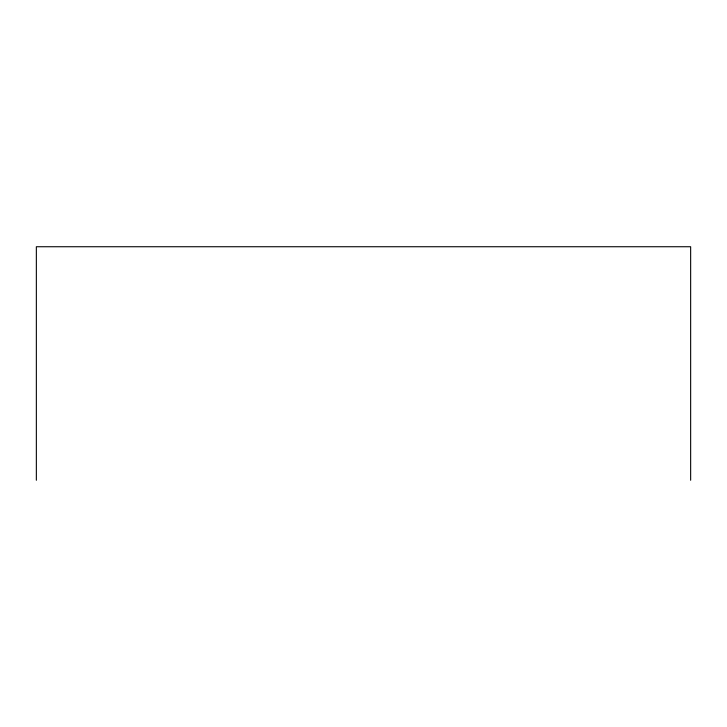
<?xml version="1.0" encoding="UTF-8"?>
<svg xmlns="http://www.w3.org/2000/svg" width="727" height="727" viewBox="0 0 727 727"><rect width="100%" height="100%" fill="white"/><g stroke="black" fill="none" stroke-linecap="round" stroke-linejoin="round"><path stroke-width="1.09" d="M690.65 480.265L690.65 246.735L36.35 246.735L36.35 480.265"/></g></svg>
